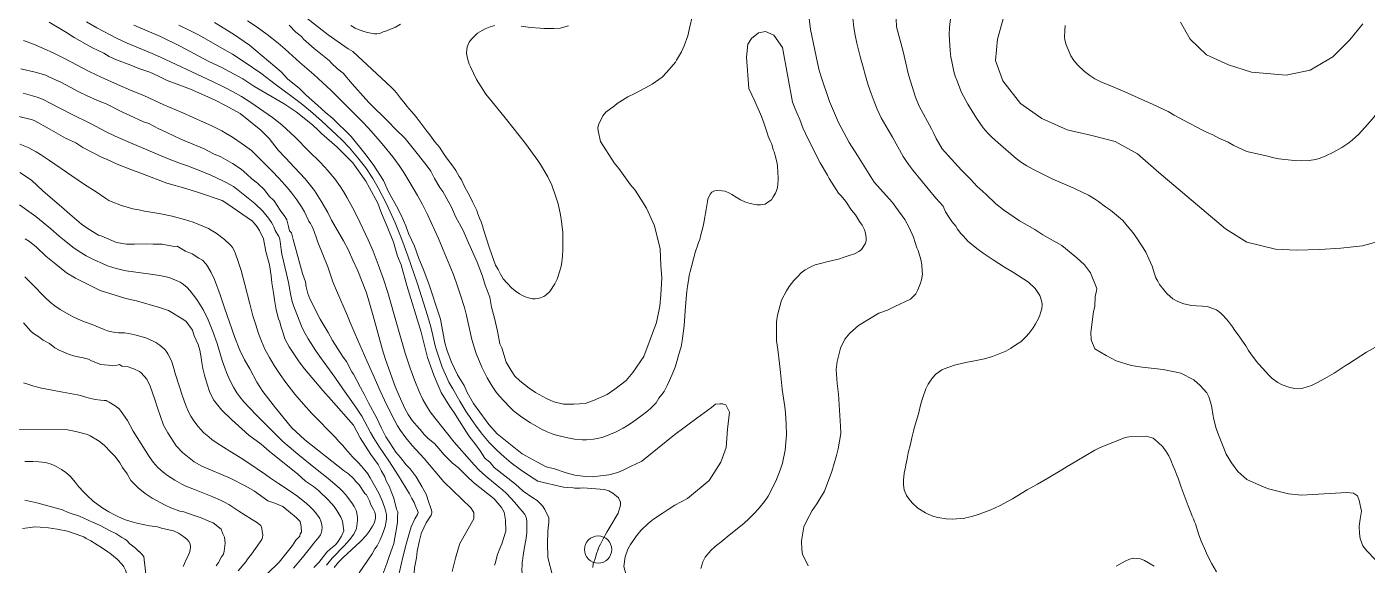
# Model space of a CAD drawing. Header units: metres. Extents: x 548946 to 557077, y 1838800 to 1845419.
# Drawn here: x 552328 to 553019, y 1842701 to 1842978 of the extents above; entities that cross this region are included whole.
import ezdxf

# ---------------------------------------------------------------- set-up
doc = ezdxf.new("R2010")
doc.units = ezdxf.units.M
doc.header["$LTSCALE"] = 28
doc.header["$PDMODE"] = 32
doc.header["$PDSIZE"] = 14
doc.layers.add('1', color=7, linetype='Continuous', lineweight=13)
doc.layers.add('2', color=7, linetype='Continuous', lineweight=13)

msp = doc.modelspace()

# ---------------------------------------------------------------- linework, layer by layer
at = {"layer": '1'}
for points in [[(552796.78, 1842920.53), (552795.72, 1842923.2), (552794.43, 1842925.59), (552788.18, 1842937.26), (552786.14, 1842941.83), (552782.64, 1842953.34), (552779.85, 1842965.45), (552776.35, 1842978.12), (552775.83, 1842990.48)], [(552339.82, 1842980.59), (552348.81, 1842975.27), (552352.67, 1842972.66), (552362.16, 1842967.39), (552368.08, 1842964.51), (552370.82, 1842962.79), (552374.56, 1842961.19), (552381.99, 1842958.48), (552386.01, 1842956.66), (552391.81, 1842954.78), (552395.83, 1842952.95), (552400.69, 1842950.46), (552412.64, 1842945.98), (552420.12, 1842942.77), (552425.76, 1842940.12), (552430.34, 1842937.84), (552438.21, 1842933.41), (552448.84, 1842924.97), (552453.14, 1842920.64), (552457.9, 1842914.57), (552461.65, 1842910.68), (552466.29, 1842905.62), (552471.78, 1842899.9), (552476.54, 1842893.84), (552479.96, 1842888.39), (552483.43, 1842882.43), (552485.4, 1842878.59), (552491.45, 1842867.85), (552494.03, 1842863.06), (552496.39, 1842858), (552498.81, 1842852.43), (552503.42, 1842841.02), (552506.8, 1842829.21), (552511.6, 1842811.72), (552513.18, 1842806.81), (552518.07, 1842792.89), (552520.15, 1842788.05), (552523.18, 1842781.53), (552524.81, 1842778.42), (552526.94, 1842775.36), (552529.29, 1842772.58), (552531.02, 1842770.74), (552533.1, 1842768.19), (552535.11, 1842766.13), (552538.46, 1842763.46), (552540.54, 1842760.91), (552543.44, 1842757.68), (552545.46, 1842755.63), (552547.75, 1842753.35), (552550.55, 1842751.13), (552555.13, 1842746.57), (552558.55, 1842743.4), (552569.17, 1842734.96), (552572.97, 1842730.57), (552574.26, 1842728.18)], [(552583.69, 1842702.96), (552584.05, 1842705.83), (552584.65, 1842709.04), (552585.56, 1842714.78), (552585.9, 1842717.7), (552586.02, 1842720.17), (552585.95, 1842723.24), (552585.72, 1842724.81), (552585.26, 1842726.15), (552584.86, 1842726.83), (552583.72, 1842728.36), (552582.22, 1842730.12), (552580.82, 1842731.93), (552579.39, 1842733.48), (552578.08, 1842735.05), (552575.28, 1842737.89), (552573.43, 1842739.6), (552571.75, 1842741.02), (552564.76, 1842746.65), (552561.43, 1842749.72), (552558.79, 1842752.45), (552555.01, 1842756.83), (552551.03, 1842761.18), (552548.57, 1842764.14), (552544.63, 1842769.2), (552538.55, 1842776.68), (552536.22, 1842779.85), (552534.26, 1842782.84), (552532.36, 1842786.22), (552530.43, 1842790.33), (552528.2, 1842795.72), (552525.79, 1842802.35), (552523.35, 1842809.93), (552519.04, 1842825.02), (552514.28, 1842841.27), (552512.07, 1842848.1), (552509.34, 1842855.63), (552506.71, 1842862.49), (552504.28, 1842868.39), (552498.48, 1842880.49), (552496.33, 1842884.74), (552493.41, 1842890.09), (552491.49, 1842893.28), (552489.91, 1842895.73), (552487.01, 1842899.79), (552483.16, 1842904.5), (552481.97, 1842905.85), (552479.06, 1842908.84), (552473.82, 1842913.95), (552466.35, 1842921.44), (552462.22, 1842925.36), (552459.68, 1842927.61), (552454.93, 1842931.39), (552450.52, 1842934.53), (552443.81, 1842939.1), (552438.88, 1842942.24), (552434.72, 1842944.6), (552429.74, 1842947.26), (552424.07, 1842950.05), (552413.36, 1842954.92), (552397.2, 1842962.59), (552392.9, 1842964.46), (552380.03, 1842969.8), (552374.92, 1842972.2), (552364.4, 1842977.71), (552359.02, 1842980.68)], [(552383.56, 1842978.94), (552397.18, 1842973.13), (552407.4, 1842968.2), (552422.04, 1842960.22), (552428.46, 1842957.4), (552439.57, 1842951.3), (552445.33, 1842947.64), (552460.86, 1842938.49), (552467.17, 1842934.39), (552475.56, 1842927.72), (552478.69, 1842924.78), (552480.14, 1842923.17), (552488.31, 1842916.22), (552491.77, 1842912.56), (552496.36, 1842908), (552503.03, 1842898.6), (552504.93, 1842895.26), (552509.14, 1842887.36), (552510.66, 1842882.96), (552512.01, 1842880.06), (552514.09, 1842875.22), (552517.29, 1842867.2), (552519.38, 1842860.07), (552521.18, 1842855.45), (552524.17, 1842844.86), (552531.5, 1842820.8), (552533.3, 1842813.89), (552534.77, 1842807.71), (552538.09, 1842798.69), (552540.23, 1842793.34), (552541.91, 1842789.72), (552546.28, 1842782.6), (552548.41, 1842779.54), (552551.22, 1842775.04), (552556.15, 1842767.47), (552559.73, 1842762.8), (552561.86, 1842759.74), (552564.33, 1842755.96), (552567.12, 1842753.73), (552569.19, 1842751.18), (552580.09, 1842742.51), (552584.06, 1842738.9), (552589.04, 1842735.41), (552591.22, 1842734.13), (552594.07, 1842731.41), (552595.3, 1842729.52), (552597.32, 1842725.18), (552597.33, 1842722.89), (552596.84, 1842718.26), (552596.59, 1842711.62), (552596.77, 1842705.55), (552596.84, 1842704.95)], [(552464.23, 1842942.79), (552457.07, 1842948.04), (552448.91, 1842954.22), (552440.86, 1842959.82), (552434.28, 1842964), (552431.56, 1842965.67), (552422.86, 1842970.64), (552417.12, 1842973.8), (552413.01, 1842975.96), (552406.71, 1842979.01)], [(552441.98, 1842981.16), (552446.98, 1842977.93), (552452.22, 1842974.2), (552457.86, 1842969.76), (552461.52, 1842966.62), (552469.09, 1842959.76), (552476.29, 1842953.57), (552485.09, 1842945.32), (552501.11, 1842929.33), (552504.31, 1842925.97), (552510.59, 1842918.89)], [(552463.53, 1842979.05), (552467, 1842975.38), (552469.8, 1842973.16), (552470.97, 1842971.77), (552476.34, 1842967.04), (552484.17, 1842960.83), (552485.34, 1842959.44), (552488.47, 1842956.49), (552491.27, 1842954.27), (552495.97, 1842948.71), (552502.97, 1842940.87), (552504.7, 1842939.04), (552514.71, 1842929.26), (552518.18, 1842925.59), (552523.33, 1842920.59), (552527.47, 1842915.47), (552534.02, 1842907.07), (552536.43, 1842903.79), (552538.39, 1842899.95), (552541.2, 1842895.45), (552542.71, 1842893.33), (552547.2, 1842885.21), (552549.27, 1842880.36), (552553.15, 1842873.18), (552555.22, 1842868.34), (552560.34, 1842856.98), (552563.2, 1842849.69), (552564.5, 1842845.01), (552566.97, 1842838.94), (552567.83, 1842833.7), (552569.24, 1842828.02), (552570.77, 1842821.33), (552572.02, 1842814.87), (552573.03, 1842812.7), (552575.39, 1842805.35), (552577.91, 1842801.06), (552579.76, 1842798.22), (552582.34, 1842795.72), (552587.09, 1842791.95), (552590.39, 1842789.78), (552596.08, 1842786.62), (552599.82, 1842785.02), (552604.79, 1842783.81), (552610.14, 1842783.66), (552615.94, 1842784.07), (552620.34, 1842785.59), (552627.35, 1842788.68), (552631.36, 1842791.42), (552637.2, 1842795.9), (552640.53, 1842800.1), (552646.19, 1842808.37), (552652.82, 1842825.9), (552654.41, 1842834.21), (552655.01, 1842840.12), (552655.54, 1842848.82), (552655.07, 1842855.12), (552654.6, 1842863.7), (552651.71, 1842875.57), (552647.61, 1842884.76), (552641.73, 1842893.99), (552639.38, 1842896.77), (552633.33, 1842905.23), (552630.98, 1842908.01), (552623.86, 1842919.13), (552622.73, 1842924.59), (552622.55, 1842926.1), (552622.88, 1842927.66), (552625.15, 1842932.24), (552626.71, 1842934.2), (552631.16, 1842937.5), (552632.55, 1842938.68), (552638, 1842942.1), (552641.62, 1842943.78), (552647.13, 1842946.7), (552650.47, 1842948.6), (552655.64, 1842952.25), (552658.14, 1842954.82), (552662.64, 1842959.91), (552663.03, 1842960.97), (552665.58, 1842965.33), (552667.02, 1842968.29), (552668.95, 1842973.59), (552669.78, 1842977.49), (552671.32, 1842984.02)], [(552470.29, 1842984.48), (552480.44, 1842976.41), (552483.56, 1842974.11), (552493.9, 1842966.81), (552496.25, 1842965.45), (552516.08, 1842947), (552517.55, 1842945.47), (552518.81, 1842944.12), (552520.81, 1842941.46), (552523.25, 1842938.44), (552524.17, 1842937.35), (552526.59, 1842934.53), (552527.97, 1842932.9), (552529.25, 1842931.34), (552533.96, 1842925.1), (552535.96, 1842922.43), (552538.55, 1842918.94), (552540.97, 1842916.12), (552543.39, 1842912.41), (552545.17, 1842909.92), (552547.88, 1842906.33), (552549.33, 1842904.11), (552551.07, 1842901.11), (552552.28, 1842899.25), (552553.87, 1842895.84), (552555.76, 1842892.37), (552557.42, 1842889.26), (552557.97, 1842887.93), (552560.17, 1842883.49), (552560.5, 1842882.33), (552561.52, 1842879.56), (552562.42, 1842877.76), (552563.18, 1842875.55), (552563.68, 1842873.72), (552566.52, 1842864.66), (552567.87, 1842860.72), (552569.88, 1842855.37), (552571.13, 1842853.11), (552572.41, 1842850.67), (552573.78, 1842848.33), (552578.1, 1842843.63), (552579.09, 1842842.85), (552579.97, 1842842.15), (552582.25, 1842840.52), (552583.74, 1842839.69), (552585.54, 1842838.8), (552586.77, 1842838.54), (552588.92, 1842838.09), (552590.23, 1842837.94)], [(552520.86, 1842979.46), (552518.24, 1842977.89), (552513.62, 1842976.09), (552511.9, 1842975.64), (552510.23, 1842974.68), (552508.72, 1842974.51), (552507.44, 1842974.62), (552503.81, 1842975.22), (552501.97, 1842975.77), (552498.79, 1842976.93), (552497.45, 1842977.54), (552495.27, 1842978.82)], [(552731.31, 1842983.77), (552732.11, 1842976.75), (552736.47, 1842956.41), (552737.38, 1842952.96), (552741.94, 1842939.76), (552746.49, 1842928.85), (552751.99, 1842918.55), (552756.3, 1842911.93), (552764.99, 1842898.19), (552774.33, 1842887.57), (552776.13, 1842885.23), (552780.66, 1842878.89), (552782.91, 1842874.83), (552785.26, 1842869.76), (552786.9, 1842864.36), (552787.57, 1842862.91), (552788.87, 1842858.24), (552789.44, 1842855.51), (552789.56, 1842852.22), (552789.73, 1842850.71), (552789.3, 1842847.87), (552788.74, 1842846.02), (552787.36, 1842842.56), (552786.31, 1842840.66), (552783.59, 1842837.81), (552775.63, 1842834.11), (552771.78, 1842832.14), (552767.38, 1842830.62), (552756.92, 1842824.34), (552752.31, 1842820.26), (552749.87, 1842817.18), (552747.6, 1842812.6), (552745.83, 1842805.8), (552745.29, 1842801.67), (552745.87, 1842794.37), (552746.5, 1842788.85), (552747.56, 1842772.43)], [(552753.91, 1842982.56), (552754.44, 1842977.86), (552755.12, 1842973.91), (552756.02, 1842969.76), (552757.89, 1842962.1), (552759.17, 1842957.3), (552760.41, 1842952.86), (552761.87, 1842948.17), (552763.35, 1842943.73), (552764.89, 1842939.61), (552766.51, 1842935.69), (552768.59, 1842931.29), (552772.1, 1842925.05), (552774.42, 1842921.25), (552779.93, 1842911.31), (552780.88, 1842909.8), (552782.78, 1842907.01), (552784.83, 1842904.33), (552796.71, 1842889.94), (552800.48, 1842885.78), (552801.6, 1842882.91), (552803.54, 1842879.94), (552804.97, 1842877.91), (552806.95, 1842875.44), (552807.92, 1842873.96), (552809.57, 1842871.75), (552810.93, 1842870.31), (552813.22, 1842867.78), (552814.12, 1842866.88), (552817.85, 1842863.92)], [(553027.7, 1842868.43), (553016.52, 1842865.35), (553005.39, 1842864.08), (552994.46, 1842863.34), (552982.31, 1842863.1), (552971.63, 1842863.54), (552956.86, 1842867.23), (552945.96, 1842874.05), (552911.5, 1842903.03), (552900.53, 1842912.66), (552889.04, 1842919.03), (552877.03, 1842922.14), (552864.4, 1842925.05), (552851.3, 1842930.85), (552840.28, 1842938.68), (552831.14, 1842950.32), (552827.5, 1842960.79), (552828.42, 1842971.79), (552831.45, 1842982.25)], [(552922.74, 1842980.54), (552927.71, 1842971.76), (552936.2, 1842963.64), (552947.41, 1842958.64), (552959.26, 1842954.75), (552977.11, 1842953.21), (552989.5, 1842955.78), (553001.26, 1842962.76), (553010, 1842971.45), (553016.6, 1842979.77)], [(552590.23, 1842837.94), (552591.7, 1842838.2), (552592.97, 1842838.45), (552594.78, 1842839.16), (552595.7, 1842839.86), (552597.77, 1842841.79), (552600.32, 1842845.68), (552601.54, 1842848.11), (552602.95, 1842852.36), (552603.79, 1842855.46), (552604.37, 1842860.01), (552604.58, 1842863.43), (552604.58, 1842868.62), (552604.48, 1842872.1), (552603.83, 1842877.81), (552603.34, 1842881.25), (552602.09, 1842886.89), (552600.88, 1842890.55), (552598.8, 1842896.5), (552596.7, 1842900.85), (552592.98, 1842907.21), (552591.64, 1842909.35), (552585.26, 1842918), (552582.09, 1842922.12), (552575.56, 1842930.36), (552568.13, 1842939.49), (552564.88, 1842943.51), (552560.04, 1842950.93), (552556.88, 1842957.56), (552556.33, 1842958.89), (552555.23, 1842962.46), (552554.87, 1842964.71), (552555.21, 1842967.84), (552556.23, 1842970.26), (552557.45, 1842971.79), (552560.59, 1842974.85), (552563.02, 1842976.32), (552564.53, 1842977.09), (552567.11, 1842978.09), (552569.43, 1842978.75)], [(552583.03, 1842978.51), (552587.89, 1842977.87), (552592.82, 1842977.54), (552594.74, 1842977.26), (552599.93, 1842977.25), (552603.2, 1842977.53), (552607.35, 1842978.7)], [(552698.59, 1842887.76), (552701.06, 1842887.04), (552704.53, 1842886.44), (552706.32, 1842886.45), (552708.77, 1842886.83), (552710.72, 1842888.15), (552712.01, 1842889.09), (552712.94, 1842890.5), (552714.12, 1842892.43), (552714.86, 1842894.71), (552715.24, 1842896.55), (552715.45, 1842899.97), (552715.35, 1842903.45), (552715.15, 1842906.12), (552714.86, 1842907.78), (552714.32, 1842910.71), (552713.37, 1842913.8), (552712.95, 1842914.85), (552712.13, 1842917.65), (552711.34, 1842919.35), (552710.37, 1842921.74), (552709.77, 1842923.46), (552708.82, 1842926.55), (552708.07, 1842928.76), (552706.81, 1842931.91), (552705.84, 1842934.29), (552704.38, 1842937.42), (552703.41, 1842939.8), (552701.93, 1842943.12), (552700.37, 1842946.34), (552699.15, 1842962.47), (552699.88, 1842969.27), (552701.69, 1842972.14), (552705.31, 1842975.01), (552708.92, 1842975.72), (552713.27, 1842973.93), (552717.61, 1842967.48), (552722.92, 1842939.34), (552723.91, 1842936.76), (552725.04, 1842933.89), (552726.54, 1842930.37), (552728.22, 1842926.17), (552729.56, 1842923.14), (552736.2, 1842909.63), (552737.08, 1842908.03), (552740.8, 1842901.67), (552741.79, 1842899.99), (552746.55, 1842892.45), (552747.91, 1842891.01), (552750.24, 1842888.08), (552753.23, 1842883.73), (552755.21, 1842881.27), (552757.39, 1842877.92), (552758.71, 1842875.98), (552759.99, 1842873.53), (552760.48, 1842871.89), (552760.86, 1842869.44), (552760.73, 1842867.93), (552760.32, 1842866.28), (552758.36, 1842863.36), (552756.98, 1842862.31), (552754.71, 1842861.25), (552751.45, 1842860.08), (552749.53, 1842859.46), (552746.55, 1842858.42), (552744.21, 1842857.95), (552740.51, 1842857.13), (552738, 1842856.44), (552734.52, 1842855.45), (552732.33, 1842854.5), (552729.31, 1842852.96), (552727.31, 1842851.33), (552725.43, 1842849.42), (552723.55, 1842847.51), (552721.11, 1842844.43), (552719.67, 1842842.17), (552717.23, 1842837.3), (552715.03, 1842829.57), (552714.62, 1842826.13), (552714.63, 1842816.45), (552715.26, 1842811.83), (552716.07, 1842804.74), (552716.61, 1842800.01), (552717.49, 1842791.53)], [(553005.93, 1842916.04), (553001.54, 1842913.62), (552997.34, 1842911.51), (552994.1, 1842910.24), (552992.29, 1842909.75), (552988.99, 1842909.28), (552984.92, 1842909.14), (552981.23, 1842909.3), (552973.45, 1842910.13), (552970.03, 1842910.79), (552968.38, 1842911.26), (552956.93, 1842913.86), (552954.29, 1842915.06), (552950.17, 1842917.08), (552947.3, 1842918.65), (552942.56, 1842920.8), (552939.38, 1842922.43), (552936.11, 1842923.95), (552934.42, 1842924.76), (552927.54, 1842928.26), (552924.25, 1842929.98), (552919.44, 1842932.72), (552916.35, 1842934.46), (552914.55, 1842935.35), (552908.23, 1842938.22), (552904.44, 1842939.99), (552897.49, 1842943.18), (552894.13, 1842944.59), (552889.2, 1842946.72), (552886.26, 1842947.98), (552881.66, 1842949.85), (552878.59, 1842951.4), (552876, 1842953.1), (552873.28, 1842955.08), (552869.81, 1842958.37), (552867.74, 1842960.73), (552866.15, 1842963.25), (552863.81, 1842968.87), (552863.13, 1842971.38), (552862.97, 1842972.76), (552863.07, 1842976.26), (552863.37, 1842978.89)], [(553062.58, 1842978.54), (553060.81, 1842977.44), (553058.67, 1842976.1), (553056.09, 1842974.21), (553054.57, 1842972.73), (553053.02, 1842971.46), (553051.2, 1842969.85), (553041.55, 1842959.4), (553040.1, 1842957.41), (553036.67, 1842952.19), (553032.97, 1842947.18), (553029.11, 1842940.82), (553027.27, 1842938.08), (553025.21, 1842935.21), (553021.7, 1842930.74), (553019.15, 1842927.78), (553014.54, 1842922.84), (553011.26, 1842919.79), (553009.39, 1842918.32), (553005.93, 1842916.04)], [(552472.21, 1842844.2), (552471.92, 1842846.71), (552470.4, 1842851.11), (552465.6, 1842868.6), (552464.7, 1842872.05), (552463.67, 1842873.06), (552463.21, 1842875.34), (552462.26, 1842878.74), (552461.3, 1842880.41), (552458.9, 1842883.69), (552455.81, 1842888.42), (552453.24, 1842890.92), (552450.83, 1842894.2), (552447.14, 1842897.59), (552444.35, 1842899.81), (552441.77, 1842902.31), (552438.7, 1842904.75), (552434.28, 1842907.81), (552428.31, 1842911.19), (552424.57, 1842912.79), (552419.71, 1842915.28), (552407.7, 1842920.26), (552400.44, 1842923.75), (552396.42, 1842925.58), (552391.29, 1842928.29), (552388.38, 1842929.23), (552381.12, 1842932.72), (552377.66, 1842934.1), (552369.28, 1842938.48), (552364.76, 1842940.25), (552359.4, 1842942.68), (552355.1, 1842944.73), (552346.17, 1842949.55), (552339.74, 1842952.38), (552338.12, 1842953.21), (552332.6, 1842954.86), (552325.29, 1842956.57)], [(552458.12, 1842870.17), (552456.36, 1842873.17), (552455.66, 1842875.04), (552455.1, 1842876.18), (552454.41, 1842877.3), (552452.8, 1842879.56), (552450.01, 1842883.11), (552445.74, 1842887.16), (552436.43, 1842894.67), (552434.8, 1842895.82), (552431.44, 1842897.74), (552429.65, 1842898.65), (552423.2, 1842901.67), (552417.29, 1842904.2), (552411.06, 1842906.5), (552407.5, 1842907.72), (552400.89, 1842910.27), (552381.71, 1842918.34), (552373.85, 1842921.9), (552369.3, 1842924.11), (552361.2, 1842928.31), (552351.4, 1842933.08), (552340.46, 1842938.89), (552336.41, 1842940.85), (552333.69, 1842941.9), (552330.05, 1842942.99), (552326.54, 1842943.92)], [(552622.68, 1842708.85), (552622.97, 1842709.66), (552623.84, 1842711.66), (552625.32, 1842714.42), (552627.13, 1842717.82), (552628.74, 1842720.3), (552633.06, 1842727.56), (552634.19, 1842731.64), (552634.19, 1842733.24), (552633.22, 1842735.56), (552630.23, 1842737.8), (552628.29, 1842739.01), (552625.95, 1842739.81), (552614.95, 1842740.58), (552613.46, 1842740.51), (552610.76, 1842740.5), (552609.76, 1842740.58), (552606.84, 1842740.75), (552604.92, 1842741.03), (552591.7, 1842744.15), (552587.77, 1842746.55), (552582.6, 1842750.03), (552577.82, 1842753.56), (552574.34, 1842756.52), (552570.63, 1842759.89), (552566.64, 1842763.95), (552563.08, 1842768.11), (552560.36, 1842771.71), (552557.42, 1842775.89), (552554.58, 1842780.13), (552551.43, 1842785.27), (552547.76, 1842791.56), (552545.84, 1842795.15), (552543.99, 1842799.1), (552542.42, 1842802.87), (552540.2, 1842808.9), (552538.95, 1842813.08), (552536.48, 1842823.61), (552534.85, 1842829.37), (552529.59, 1842845.75), (552524.66, 1842860.2), (552521.52, 1842868.63), (552518.08, 1842877.1), (552515.53, 1842882.83), (552513.44, 1842887.25), (552509.39, 1842895.21), (552506.58, 1842900.09), (552502.93, 1842905.54), (552498.95, 1842910.73), (552494.63, 1842915.77), (552490.66, 1842919.9), (552488.1, 1842922.39), (552480.14, 1842929.73), (552474.44, 1842934.65), (552469.62, 1842938.57), (552464.23, 1842942.79)], [(552323.61, 1842932.19), (552331.2, 1842930.26), (552332.54, 1842929.65), (552339.85, 1842925.66), (552348.29, 1842920.78), (552353.65, 1842918.35), (552357.23, 1842915.96), (552367.22, 1842910.75), (552369.34, 1842909.98), (552374.98, 1842907.32), (552381.91, 1842904.56), (552387.99, 1842902.46), (552400.5, 1842897.54), (552410.21, 1842894.84), (552416.79, 1842892.79), (552428.96, 1842888.6), (552431.42, 1842887.1), (552444.66, 1842877.94), (552447.01, 1842875.16), (552448.25, 1842873.27), (552450.27, 1842868.93), (552451.52, 1842862.47), (552453.32, 1842855.56), (552454.23, 1842849.82), (552454.64, 1842846.31), (552455.49, 1842841.07), (552455.89, 1842837.56), (552456.75, 1842832.32), (552458.04, 1842827.64), (552458.72, 1842826.19), (552459.23, 1842823.96), (552460.41, 1842820.29), (552461.26, 1842817.34), (552463.5, 1842813.27), (552465.63, 1842810.21), (552468.71, 1842805.49), (552471.4, 1842801.98), (552480.8, 1842790.86), (552485.17, 1842786.03), (552496.58, 1842772.85), (552500.12, 1842766.39), (552505.66, 1842757.88), (552509.31, 1842752.71), (552510.93, 1842749.59), (552512.84, 1842746.25), (552513.57, 1842744.3), (552515.2, 1842741.19), (552515.99, 1842738.73), (552517.39, 1842735.34), (552518.8, 1842729.66), (552519.48, 1842728.21), (552519.32, 1842725.14), (552519.33, 1842722.86), (552519.06, 1842720.79), (552517.52, 1842711.98), (552516.53, 1842709.58), (552514.98, 1842705.33), (552513.88, 1842701.65), (552511.72, 1842696.07)], [(552386, 1842883.84), (552382.94, 1842884.38), (552377.16, 1842886.11), (552371.74, 1842888.18), (552370.6, 1842888.74), (552369.06, 1842889.7), (552364.04, 1842893.18), (552358.1, 1842896.96), (552351.49, 1842901.35), (552340.09, 1842909.31), (552335.39, 1842912.4), (552333.09, 1842913.78), (552329.11, 1842915.92), (552324.8, 1842917.61)], [(552510.59, 1842918.89), (552513.83, 1842915.02), (552516.88, 1842911.22), (552520.19, 1842906.72), (552522.6, 1842903.16), (552525.76, 1842897.97), (552529.59, 1842891.25), (552532.14, 1842886.6), (552534.71, 1842881.46), (552540.4, 1842869.13), (552542.94, 1842863.25), (552547.97, 1842850.97), (552549.58, 1842846.6), (552551.64, 1842840.49), (552553.83, 1842833.55), (552554.92, 1842829.42), (552557.64, 1842817.01), (552558.79, 1842813.07), (552559.88, 1842809.89), (552562.77, 1842802.87), (552565.59, 1842797.22), (552568.08, 1842792.95), (552569.85, 1842790.36), (552570.72, 1842789.23), (552573.9, 1842785.59), (552577.32, 1842782.05), (552579.15, 1842780.37), (552581.94, 1842778.15), (552583.36, 1842777.11), (552587.83, 1842774.13), (552591.42, 1842771.98), (552593.89, 1842770.65), (552596.43, 1842769.47), (552598.98, 1842768.47), (552600.56, 1842767.93), (552604.04, 1842767.01), (552607.96, 1842766.2), (552610.59, 1842765.79), (552614.43, 1842765.43), (552616.78, 1842765.38), (552620.36, 1842765.64), (552622.44, 1842766.01), (552625.31, 1842766.81), (552628.24, 1842767.9), (552631.95, 1842769.55), (552635.58, 1842771.41), (552637.75, 1842772.69), (552640.27, 1842774.33), (552644.72, 1842777.53), (552648.25, 1842780.24), (552649.84, 1842781.66), (552651.58, 1842783.37), (552652.57, 1842784.45), (552654.05, 1842786.86), (552655.54, 1842788.73), (552656.76, 1842790.27), (552658.3, 1842793.34), (552659.41, 1842795.86), (552661.24, 1842799.96), (552662.3, 1842802.88), (552663.77, 1842807.44), (552664.1, 1842808.97), (552665.4, 1842813.31), (552666.04, 1842816.38), (552667.05, 1842824.18), (552667.57, 1842831.82), (552668.2, 1842840.27), (552668.32, 1842841.79), (552668.71, 1842844.52), (552669.27, 1842847.48), (552669.57, 1842850.11), (552670.04, 1842852.06), (552670.63, 1842853.92), (552671.32, 1842856.6), (552671.64, 1842858.13), (552672.29, 1842860.3), (552672.57, 1842861.33), (552673.22, 1842863.5), (552673.68, 1842864.75), (552674.42, 1842867.03), (552675.05, 1842868.5), (552675.65, 1842871.06), (552676.15, 1842872.82), (552676.84, 1842875.49), (552677.14, 1842877.22), (552677.61, 1842880.07), (552677.98, 1842882.11), (552678.37, 1842883.95), (552678.99, 1842888.11), (552679.25, 1842889.34), (552680.36, 1842891.86), (552681.23, 1842892.96), (552682.65, 1842893.62), (552684.03, 1842893.78), (552686.63, 1842893.67), (552688.06, 1842893.44), (552690.36, 1842892.5), (552691.55, 1842891.74), (552693.89, 1842890.41), (552696.04, 1842889.06), (552698.59, 1842887.76)], [(553023.08, 1842703.77), (553018.78, 1842708.11), (553016.7, 1842710.67), (553015.24, 1842714.56), (553014.95, 1842717.07), (553014.77, 1842720.86), (553015.38, 1842724.49), (553015.92, 1842728.62), (553014.79, 1842734.08), (553014, 1842736.53), (553011.82, 1842737.8), (553008.47, 1842738.18), (552985, 1842736.77), (552978.31, 1842737.52), (552968.1, 1842740.17), (552964.92, 1842741.33), (552956.88, 1842744.98), (552952.35, 1842749.04), (552949.04, 1842753.49), (552946.24, 1842757.99), (552944.78, 1842761.89), (552942.31, 1842767.96), (552941.18, 1842771.13), (552939.88, 1842775.81), (552939.32, 1842778.54), (552938.91, 1842782.05), (552938.4, 1842784.28), (552937.28, 1842787.46), (552936.27, 1842789.63), (552932.8, 1842793.3), (552929.67, 1842796.24), (552922.91, 1842799.79), (552913.82, 1842801.54), (552902.99, 1842802.84), (552897.3, 1842803.72), (552889.66, 1842806.15), (552884.52, 1842808.86), (552878.54, 1842812.24), (552876.74, 1842816.86), (552876.56, 1842820.65), (552877.87, 1842831.48), (552878.58, 1842834.1), (552878.73, 1842839.45), (552879.28, 1842841.29), (552879.56, 1842843.36), (552876.35, 1842851.38), (552873.33, 1842855.6), (552869.36, 1842859.21), (552861.53, 1842865.43), (552851.75, 1842870.92), (552847.62, 1842873.75), (552839.74, 1842878.18), (552831.47, 1842883.84), (552827.56, 1842886.95), (552822.41, 1842891.95), (552817.88, 1842896.01), (552814.7, 1842899.46), (552809.83, 1842904.24), (552803.11, 1842911.85), (552799.92, 1842915.3), (552796.78, 1842920.53)], [(552463.51, 1842761.69), (552460.28, 1842764.53), (552455.91, 1842768.78), (552446.48, 1842778.21), (552440.24, 1842784.98), (552438.1, 1842787.5), (552436.6, 1842789.54), (552434.82, 1842792.48), (552432.94, 1842796.09), (552431.22, 1842800.03), (552430.3, 1842802.41), (552428.96, 1842806.32), (552426.41, 1842814.94), (552424.27, 1842821.23), (552421.81, 1842827.25), (552419.43, 1842832.21), (552415.93, 1842837.63), (552412.43, 1842842.16), (552410.75, 1842844.03), (552408.38, 1842845.88), (552407.29, 1842846.56), (552405.84, 1842847.28), (552402.85, 1842848.53), (552401.67, 1842848.94), (552396.93, 1842849.97), (552390.84, 1842850.95), (552379.58, 1842852.41), (552374.35, 1842853.6), (552369.97, 1842855.08), (552367.38, 1842856.13), (552363.44, 1842857.9), (552358.88, 1842860.2), (552354.73, 1842862.79), (552352.01, 1842864.71), (552347.55, 1842868.17), (552344.98, 1842870.35), (552340.74, 1842874.14), (552336.75, 1842877.42), (552332.95, 1842880.35), (552324.57, 1842886.37)], [(552499.64, 1842696.9), (552506.21, 1842706.68), (552507.72, 1842709.18), (552508.8, 1842710.75), (552510.43, 1842713.92), (552511.59, 1842716.76), (552512.28, 1842718.61), (552513.07, 1842721.22), (552513.36, 1842722.65), (552513.6, 1842724.41), (552513.68, 1842725.81), (552513.63, 1842726.96), (552513.01, 1842729.66), (552511.56, 1842733.66), (552509.75, 1842737.86), (552507.4, 1842741.82), (552505.3, 1842745.82), (552504, 1842747.81), (552502.52, 1842749.75), (552500.81, 1842751.84), (552499.13, 1842753.65), (552496.18, 1842756.63), (552492.53, 1842760.72), (552491.13, 1842762.44), (552489, 1842764.66), (552487.36, 1842766.51), (552475.25, 1842778.88), (552470.84, 1842783.71), (552466.47, 1842788.97), (552461.77, 1842794.85), (552458.81, 1842799.02), (552455.85, 1842803.6), (552453.3, 1842807.83), (552450.94, 1842812.16), (552449.2, 1842816.16), (552447.79, 1842820.14), (552446.27, 1842824.62), (552444.86, 1842829.26), (552443.21, 1842835.35), (552440.73, 1842845.46), (552438.84, 1842852.53), (552437.28, 1842857.32), (552435.94, 1842861.14), (552435.35, 1842862.6), (552434.38, 1842864.47), (552433.84, 1842865.16), (552432.99, 1842866.05), (552430.13, 1842868.66), (552425.86, 1842871.87), (552423.31, 1842873.42), (552421.91, 1842874.18), (552419.81, 1842875.17), (552414.06, 1842877.54), (552409.63, 1842878.96), (552403.3, 1842880.53), (552397.47, 1842881.81), (552392.31, 1842882.74), (552389.03, 1842883.18), (552386, 1842883.84)], [(552327.55, 1842868.86), (552329.73, 1842867.59), (552333.36, 1842864.7), (552338.23, 1842859.92), (552343.26, 1842855.92), (552348.85, 1842851.48), (552353.49, 1842848.71), (552366.17, 1842842.28), (552373.81, 1842839.85), (552379.34, 1842838.2), (552384.81, 1842837.05), (552396.64, 1842833.57), (552401.38, 1842832.08), (552408.76, 1842827.59), (552410.43, 1842826.26), (552413.74, 1842821.81), (552414.58, 1842818.86), (552416.6, 1842814.51), (552417.45, 1842811.56), (552418.13, 1842807.83), (552418.3, 1842806.32), (552419.04, 1842802.09), (552419.95, 1842798.63), (552421.24, 1842793.96), (552422.43, 1842790.28), (552424.45, 1842785.94), (552428.87, 1842780.6), (552434.02, 1842775.6), (552439.11, 1842771.1), (552442.8, 1842767.71), (552449.17, 1842763.1), (552453.14, 1842759.49), (552467.95, 1842747.72), (552471.92, 1842744.11), (552476.06, 1842741.28), (552478.57, 1842739.28), (552483.72, 1842734.28), (552486.63, 1842731.06), (552488.14, 1842728.94), (552490.05, 1842725.6), (552491.06, 1842723.43), (552491.63, 1842718.42), (552490.41, 1842715.74), (552488.7, 1842713), (552487.36, 1842711.32), (552484.81, 1842709.25), (552482.97, 1842707.51), (552478.75, 1842702.2), (552476.25, 1842699.63)], [(552519.92, 1842746.88), (552514.87, 1842754.56), (552509.74, 1842762.1), (552507.16, 1842766.2), (552505.45, 1842769.22), (552501, 1842777.61), (552497.92, 1842782.21), (552491.15, 1842791.7), (552487.11, 1842797.57), (552480.19, 1842807.01), (552477.21, 1842811.24), (552473.34, 1842817.36), (552470.95, 1842821.74), (552469.9, 1842824.01), (552466.52, 1842832.32), (552465.89, 1842834.04), (552465.07, 1842836.67), (552464.36, 1842839.79), (552463.15, 1842846.44), (552462.22, 1842850.81), (552459.82, 1842861.06), (552459.44, 1842863.47), (552458.95, 1842867.57), (552458.73, 1842868.65), (552458.47, 1842869.44), (552458.12, 1842870.17)], [(552817.85, 1842863.92), (552821.01, 1842861.58), (552826.3, 1842858.1), (552832.11, 1842854.37), (552836.72, 1842851.61), (552844.49, 1842846.51), (552847.85, 1842843.3), (552850.25, 1842839.78), (552851.22, 1842836.5), (552851.4, 1842834.93), (552851.23, 1842832.91), (552850.82, 1842831.27), (552850.32, 1842829.51), (552849.52, 1842827.83), (552848.04, 1842825.06), (552846.78, 1842823.02), (552844.79, 1842820.3), (552843.11, 1842818.41), (552840.41, 1842815.91), (552838.35, 1842814.67), (552835.12, 1842812.41), (552832.67, 1842811.13), (552831.05, 1842810.44), (552825.91, 1842808.26), (552821.76, 1842807.09), (552816.59, 1842806), (552812.2, 1842805.19), (552807.62, 1842804.17), (552806.27, 1842803.82), (552800.89, 1842802), (552799.75, 1842801.47), (552796.71, 1842799.23), (552795.03, 1842797.34), (552792.81, 1842794.09), (552791.59, 1842791.66), (552790.01, 1842787.19), (552788.88, 1842783.96), (552787.67, 1842778.84), (552785.53, 1842771.41), (552785.12, 1842769.76), (552784.4, 1842766.39), (552783.67, 1842763.21), (552782.5, 1842758.59), (552781.86, 1842755.52), (552781.21, 1842752.45), (552780.97, 1842751.2)], [(552432.97, 1842759.45), (552426.41, 1842763.59), (552423.64, 1842765.59), (552422.04, 1842766.87), (552419.6, 1842769.03), (552417.83, 1842770.84), (552416.71, 1842772.17), (552414.46, 1842775.17), (552412.93, 1842777.53), (552411.65, 1842779.87), (552410.04, 1842783.56), (552408.5, 1842787.88), (552404.92, 1842799.09), (552403.81, 1842803.31), (552402.99, 1842805.54), (552401.66, 1842808.54), (552401.01, 1842809.73), (552400.43, 1842810.59), (552399.38, 1842811.88), (552397.91, 1842813.27), (552396.38, 1842814.43), (552394.77, 1842815.47), (552390.87, 1842817.38), (552389.64, 1842817.84), (552384.04, 1842819.46), (552380.95, 1842820.16), (552378.71, 1842820.45), (552375.53, 1842820.54), (552373.87, 1842820.71), (552372.09, 1842821.01), (552369.85, 1842821.58), (552368.13, 1842822.22), (552362.1, 1842824.74), (552358.53, 1842825.92), (552356.32, 1842826.79), (552352.63, 1842828.55), (552349.92, 1842830.02), (552345.57, 1842832.59), (552342.74, 1842834.42), (552340.5, 1842836.2), (552337.79, 1842838.67), (552331.14, 1842845.65), (552327.4, 1842849.3)], [(552528.9, 1842746.26), (552525.87, 1842750.49), (552523.86, 1842752.54), (552520.89, 1842756.27), (552518.54, 1842759.05), (552515.46, 1842763.78), (552513.33, 1842766.84), (552511.03, 1842771.4), (552508.67, 1842776.47), (552504.46, 1842784.37), (552502.16, 1842788.94), (552500.25, 1842792.27), (552496.66, 1842799.23), (552495.77, 1842800.4), (552493.13, 1842805.69), (552491.34, 1842808.02), (552485.79, 1842816.54), (552483.55, 1842820.6), (552479.45, 1842827.5), (552474.18, 1842838.08), (552473.11, 1842840.75), (552472.21, 1842844.2)], [(552452.24, 1842696.27), (552458.41, 1842702.32), (552465.3, 1842710.98), (552467.02, 1842713.72), (552469.07, 1842715.73), (552469.18, 1842717.01), (552469.85, 1842717.85), (552469.78, 1842720.64), (552469.21, 1842723.37), (552467.2, 1842725.43), (552460.21, 1842730.98), (552456.19, 1842732.81), (552452.51, 1842733.91), (552445.58, 1842738.96), (552441.22, 1842741.51), (552433.12, 1842745.67), (552418.44, 1842751.86), (552414.64, 1842753.97), (552408.49, 1842758.85), (552405.3, 1842762.3), (552400.99, 1842768.92), (552398.74, 1842772.98), (552395.7, 1842781.78), (552394.13, 1842786.68), (552391.88, 1842793.03), (552390.19, 1842796.65), (552387.28, 1842799.88), (552386.44, 1842800.54), (552383.48, 1842801.98), (552382.42, 1842802.37), (552380.58, 1842802.92), (552377.23, 1842803.3), (552376.12, 1842804.19), (552374.89, 1842803.79), (552372.38, 1842803.51), (552370.32, 1842803.78), (552366.47, 1842804.1), (552361.67, 1842806.09), (552360.05, 1842806.92), (552357.43, 1842807.64), (552353.02, 1842808.41), (552349.84, 1842809.57), (552345.04, 1842811.56), (552342.86, 1842812.83), (552340.06, 1842815.05), (552336.82, 1842816.72), (552334.59, 1842818.49), (552331.85, 1842820.21), (552330.45, 1842821.32), (552326.65, 1842825.71)], [(552717.49, 1842791.53), (552717.52, 1842791.23), (552718.84, 1842782.3), (552719.29, 1842779.26), (552719.55, 1842773.5), (552719.78, 1842767.94), (552719.09, 1842760.08), (552717.66, 1842753.33), (552716.62, 1842750.22), (552714.54, 1842744.89), (552712.95, 1842741.32), (552710.23, 1842736.32), (552708.36, 1842733.51), (552705.28, 1842729.86), (552702.99, 1842727.2), (552700.57, 1842724.83), (552697.78, 1842722.22), (552690.28, 1842716.17), (552686.9, 1842713.49)], [(552747.56, 1842772.43), (552747.8, 1842768.67), (552746.43, 1842760.64), (552745.55, 1842757.23), (552743.18, 1842749.08), (552739.25, 1842738.98), (552735.43, 1842732.44), (552733.04, 1842728.87), (552730.1, 1842723.45)], [(552385.68, 1842740.59), (552381.93, 1842744.48), (552380.03, 1842747.82), (552377.62, 1842751.1), (552376.33, 1842753.5), (552373.92, 1842756.78), (552371.63, 1842759.06), (552368.44, 1842762.5), (552365.64, 1842764.72), (552361, 1842767.5), (552359.66, 1842768.11), (552353.64, 1842769.7), (552349.23, 1842770.47), (552324.03, 1842770.89)], [(552812.15, 1842725.13), (552815.28, 1842725.91), (552819.04, 1842727.04), (552825.08, 1842729.23), (552829.43, 1842731.33), (552836.21, 1842734.9), (552843.66, 1842739.54), (552849.1, 1842742.56), (552854.43, 1842745.66), (552861.62, 1842749.98), (552864.33, 1842751.59), (552869.38, 1842754.56), (552878.54, 1842760), (552880.99, 1842761.28), (552894.15, 1842766.57), (552896.21, 1842766.91), (552905.05, 1842767.22), (552908.67, 1842766.14), (552911.08, 1842764.22), (552913.57, 1842761.71), (552914.27, 1842760.79), (552914.97, 1842759.88), (552916.69, 1842757.08), (552917.84, 1842754.92), (552918.99, 1842751.85), (552919.8, 1842749.95), (552920.82, 1842747.17), (552921.5, 1842745.56), (552923.03, 1842740.94), (552924.13, 1842738.27), (552925.7, 1842734.16), (552926.72, 1842731.38), (552928.02, 1842727.84), (552928.73, 1842726.03), (552929.39, 1842724.6), (552929.96, 1842723.07), (552930.38, 1842722.02), (552932.13, 1842716.34), (552933.63, 1842712.82), (552935.13, 1842709.3), (552936.63, 1842705.78), (552938.92, 1842701.45)], [(552465.79, 1842699.26), (552470.33, 1842704.7), (552473.81, 1842708.99), (552476.18, 1842712.14), (552478.84, 1842715.23), (552479.66, 1842716.46), (552480.18, 1842717.81), (552480.42, 1842718.78), (552480.56, 1842720.15), (552480.42, 1842721.54), (552479.87, 1842723.51), (552479.31, 1842724.75), (552478.64, 1842725.82), (552476.96, 1842728.07), (552475.83, 1842729.37), (552474.14, 1842731.06), (552472.53, 1842732.52), (552467.97, 1842736.15), (552464.1, 1842739), (552458.07, 1842742.8), (552453.91, 1842745.65), (552451.39, 1842747.48), (552442.77, 1842753.37), (552438.28, 1842756.24), (552432.97, 1842759.45)], [(552482.68, 1842700.73), (552485.71, 1842704.45), (552491.85, 1842710.69), (552494.53, 1842713.82), (552496.81, 1842716.82), (552498.12, 1842719.69), (552498.74, 1842723.88), (552498.64, 1842725.33), (552498.12, 1842728.54), (552496.96, 1842731.09), (552495.86, 1842732.87), (552492.5, 1842737.2), (552491.04, 1842738.86), (552490.03, 1842739.87), (552488.31, 1842741.46), (552483.57, 1842745.52), (552477.04, 1842750.64), (552467.96, 1842757.98), (552463.51, 1842761.69)], [(552327.4, 1842754.17), (552331.49, 1842754.14), (552334.6, 1842754), (552337.93, 1842753.68), (552340.3, 1842753.05), (552342.6, 1842752.12), (552346.22, 1842750.14), (552348.5, 1842748.5), (552350.61, 1842746.65), (552353.38, 1842743.37), (552355.01, 1842741.36), (552357.64, 1842738.37), (552359.56, 1842736.5), (552362.56, 1842733.75), (552365.07, 1842731.94)], [(552780.97, 1842751.2), (552780.39, 1842748.27), (552780.01, 1842744.63), (552780, 1842742.13), (552780.38, 1842739.68), (552781.61, 1842736.73), (552782.93, 1842734.79), (552784.45, 1842732.86), (552787.46, 1842730.11), (552791.43, 1842727.68), (552792.7, 1842727.02), (552795.11, 1842726), (552797.79, 1842725.31), (552801.95, 1842724.69), (552805.06, 1842724.55), (552811.69, 1842725.01), (552812.15, 1842725.13)], [(552352.24, 1842744.72), (552353.38, 1842743.37), (552355.01, 1842741.36), (552357.64, 1842738.37), (552359.56, 1842736.5), (552362.56, 1842733.75), (552365.07, 1842731.94)], [(552519.92, 1842746.88), (552525.58, 1842737.61), (552526.72, 1842735.16), (552527.87, 1842733.05), (552528.77, 1842730.91), (552529.67, 1842728.89), (552529.89, 1842727.99), (552529.56, 1842726.86), (552528.21, 1842724.61), (552526.4, 1842720.52), (552525.5, 1842717.68), (552523.79, 1842711.65)], [(552528.9, 1842746.26), (552531.91, 1842741.31), (552534.13, 1842737.44), (552535.53, 1842733.16), (552536.35, 1842730.69), (552536.85, 1842729.12), (552537.09, 1842728.3), (552537.09, 1842727.8), (552536.68, 1842726.57), (552536.02, 1842725.5), (552534.12, 1842722.55), (552532.88, 1842719.98), (552531.55, 1842717.04), (552531.45, 1842716.85)], [(552425.85, 1842700.47), (552427.18, 1842702.15), (552428.62, 1842705.11), (552429.73, 1842706.5), (552430.06, 1842708.07), (552430.6, 1842712.19), (552430.26, 1842715.2), (552429.3, 1842716.87), (552428.52, 1842719.32), (552424.32, 1842722.65), (552422.2, 1842723.43), (552418.18, 1842725.25), (552414.5, 1842726.36), (552409.19, 1842728.29), (552407.13, 1842728.56), (552402.61, 1842730.33), (552399.65, 1842731.77), (552392.89, 1842735.32), (552389.31, 1842737.7), (552385.68, 1842740.59)], [(552327.3, 1842734.27), (552333.55, 1842732.95), (552337.24, 1842731.85), (552346.67, 1842729.37), (552349.63, 1842727.93), (552355.43, 1842726.05), (552362.13, 1842723.01), (552365.87, 1842721.4), (552371.29, 1842718.47), (552374.25, 1842717.03), (552377.27, 1842715.08), (552378.89, 1842714.25), (552379.73, 1842713.59), (552381.46, 1842711.75), (552384.26, 1842709.53), (552387.39, 1842706.59), (552388.56, 1842705.2), (552389.25, 1842699.18), (552389.85, 1842694.53), (552390.2, 1842686.86), (552392.67, 1842674.32), (552392.71, 1842674.08)], [(552327.3, 1842734.27), (552333.55, 1842732.95), (552337.24, 1842731.85), (552346.67, 1842729.37), (552349.63, 1842727.93), (552355.43, 1842726.05), (552362.13, 1842723.01), (552365.87, 1842721.4), (552371.29, 1842718.47), (552374.25, 1842717.03), (552377.27, 1842715.08), (552378.89, 1842714.25), (552379.73, 1842713.59), (552381.46, 1842711.75), (552384.26, 1842709.53), (552386.07, 1842707.83)], [(552365.07, 1842731.94), (552367.46, 1842730.22), (552370.57, 1842728.28), (552373.23, 1842726.89), (552375.55, 1842725.75), (552379.13, 1842724.17), (552382.55, 1842723.06), (552385.02, 1842722.35), (552388.29, 1842721.72), (552391.55, 1842721.1), (552395.72, 1842720.48), (552397.78, 1842719.92), (552401.57, 1842719.05), (552403.93, 1842718.42), (552406.46, 1842717.32), (552407.97, 1842716.29), (552409.92, 1842714.92), (552410.93, 1842713.94), (552411.83, 1842713.04), (552412.58, 1842711.73), (552412.65, 1842710.24), (552412.55, 1842708.53), (552412.09, 1842707.28), (552411.16, 1842704.98), (552410.51, 1842703.71), (552409.55, 1842701.6), (552408.83, 1842700.03)], [(552365.07, 1842731.94), (552367.46, 1842730.22), (552370.57, 1842728.28), (552373.23, 1842726.89), (552375.26, 1842725.89)], [(552574.26, 1842728.18), (552575, 1842723.94), (552575.13, 1842718.37), (552573.09, 1842711.78), (552572.09, 1842709.38), (552570.93, 1842706.2), (552569.67, 1842701.73), (552569.26, 1842700.78)], [(552730.1, 1842723.45), (552728.66, 1842720.49), (552727.46, 1842713.24), (552727.7, 1842708.94), (552727.98, 1842706.44), (552730.96, 1842700.43)], [(552384.4, 1842672.82), (552380.27, 1842689.77), (552380.13, 1842692.75), (552379.68, 1842696.69), (552379.21, 1842698.13), (552378.31, 1842699.93), (552377.47, 1842701.13), (552374.86, 1842703.92), (552371.13, 1842706.89), (552370.14, 1842707.67), (552366.89, 1842709.89), (552364.63, 1842711.33), (552361.41, 1842713.36), (552358.97, 1842714.58), (552357.79, 1842715.34), (552356.65, 1842715.71), (552349.26, 1842718.35), (552344.07, 1842719.26), (552339.49, 1842720.03), (552335.15, 1842720.43), (552332.54, 1842720.53), (552328.8, 1842720.1), (552326.15, 1842719.7)], [(552378.31, 1842699.93), (552377.47, 1842701.13), (552374.86, 1842703.92), (552371.13, 1842706.89), (552370.14, 1842707.67), (552366.89, 1842709.89), (552364.63, 1842711.33), (552361.41, 1842713.36), (552358.97, 1842714.58), (552357.79, 1842715.34), (552356.65, 1842715.71), (552349.26, 1842718.35), (552344.07, 1842719.26), (552339.49, 1842720.03), (552335.15, 1842720.43), (552332.54, 1842720.53), (552328.8, 1842720.1), (552326.15, 1842719.7)], [(552527.7, 1842694.49), (552528.16, 1842699.42), (552529.09, 1842704.61), (552529.47, 1842707.96), (552530.62, 1842713.43), (552531.46, 1842716.87)], [(552519.36, 1842693.23), (552520.44, 1842697.38), (552522.14, 1842704.97), (552523.79, 1842711.65)], [(552686.9, 1842713.49), (552683.06, 1842710.45), (552680.7, 1842708.39), (552677.91, 1842704.87), (552676.58, 1842702.53), (552675.58, 1842699.02)], [(552388.78, 1842703.3), (552389.25, 1842699.18), (552389.85, 1842694.53), (552390.2, 1842686.86), (552392.67, 1842674.32), (552394.42, 1842662.82), (552400.06, 1842645.06), (552405.69, 1842622.47), (552410.08, 1842596.41), (552414.46, 1842574.7), (552423.1, 1842527.73), (552424.28, 1842524.05), (552426.19, 1842520.72), (552429.52, 1842512.61)], [(552597.75, 1842638.5), (552594.59, 1842642.9), (552591.65, 1842647.63), (552589.1, 1842652.46), (552587.53, 1842655.96), (552586.29, 1842659.22), (552585.37, 1842662.03), (552583.99, 1842667.29), (552583.53, 1842669.49), (552582.84, 1842673.52), (552582.57, 1842675.81), (552582.49, 1842677.19), (552582.58, 1842681.15), (552582.95, 1842684.13), (552583.08, 1842686.59), (552583.42, 1842690.14), (552583.49, 1842696.4), (552583.44, 1842698.6), (552583.63, 1842700.61), (552583.64, 1842702.57), (552583.69, 1842702.96)], [(552596.84, 1842704.95), (552596.95, 1842704.04), (552599.2, 1842695.41)], [(552619.94, 1842699.54), (552620.22, 1842701.47), (552621.26, 1842704.58), (552621.91, 1842706.75), (552622.68, 1842708.85)], [(552889.53, 1842700.28), (552894.31, 1842702.86), (552896.48, 1842703.87), (552898.71, 1842704.38), (552902.06, 1842704), (552904.18, 1842703.23), (552909.1, 1842700.23)], [(552938.92, 1842701.45), (552941.28, 1842697.43)]]:
    msp.add_lwpolyline(points, dxfattribs=at)
msp.add_point((552622.68, 1842708.85), dxfattribs=at)
at = {"layer": '2'}
for points in [[(552639.36, 1842711.38), (552639.44, 1842711.5), (552642.49, 1842715.91), (552644.71, 1842718.71), (552648.6, 1842722.46), (552651.16, 1842724.53), (552655.67, 1842727.33), (552658.73, 1842729.46), (552662.29, 1842731.64), (552668.74, 1842735.18), (552679.94, 1842744.38), (552685.97, 1842753.9), (552688.61, 1842761.37), (552689.37, 1842770.89), (552690.31, 1842779.67), (552688.42, 1842783.4), (552686.73, 1842783.96), (552685.4, 1842783.96), (552683.14, 1842783.77), (552681.07, 1842782.09), (552673.52, 1842776.49), (552662.25, 1842768.06), (552645.21, 1842754.34), (552639.42, 1842751.64), (552636.3, 1842750.01), (552632.91, 1842748.61), (552628.23, 1842747.31), (552619.7, 1842746.34), (552616.13, 1842746.44), (552610.72, 1842747.09), (552606.26, 1842748.35), (552600.17, 1842750.45), (552595.99, 1842751.5), (552591.13, 1842753.99), (552583.53, 1842758.2), (552570.67, 1842768.42), (552566.31, 1842773.26), (552565.08, 1842775.15), (552558.47, 1842784.05), (552555.27, 1842789.78), (552553.59, 1842793.4), (552550.17, 1842798.85), (552547.14, 1842805.36), (552544.94, 1842811.21), (552543.7, 1842815.39), (552541.54, 1842827.59), (552540.81, 1842829.54), (552535.41, 1842845.69), (552532.48, 1842853.49), (552530.34, 1842858.83), (552528.09, 1842865.18), (552525.06, 1842871.7), (552523.6, 1842875.59), (552521.18, 1842881.16), (552518.88, 1842885.73), (552514.73, 1842893.13), (552512.04, 1842898.92), (552506.77, 1842907.21), (552502.57, 1842912.83), (552495.46, 1842921.67), (552486, 1842931), (552482.09, 1842934.11), (552478.12, 1842937.72), (552472.19, 1842942.89), (552468.72, 1842946.56), (552462.86, 1842951.22), (552459.39, 1842954.89), (552452.9, 1842960.5), (552443.06, 1842968.77), (552434.79, 1842974.43), (552424.96, 1842980.42)], [(552804.41, 1842983.79), (552803.69, 1842977.74), (552803.5, 1842974.07), (552804.09, 1842965.9), (552804.47, 1842962.48), (552804.86, 1842960.37), (552806.04, 1842955.15), (552806.69, 1842952.74), (552807.44, 1842950.59), (552809.97, 1842944.31), (552813.1, 1842938.24), (552817.59, 1842931.03), (552821.08, 1842926.19), (552823.48, 1842923.34), (552825.76, 1842921.12), (552828.63, 1842918.5), (552838.02, 1842910.35), (552840.9, 1842908.28), (552843.56, 1842906.57), (552847.06, 1842904.6), (552849.71, 1842903.21), (552856.97, 1842899.68), (552867.77, 1842894.98), (552868.84, 1842894.5), (552875.28, 1842891.34), (552878.37, 1842889.6), (552880.44, 1842888.14), (552884.04, 1842885.46), (552886.74, 1842883.67), (552891.81, 1842879.47), (552893.04, 1842878.31), (552896.16, 1842874.57), (552898.14, 1842872.11)], [(552533.06, 1842755.74), (552526.9, 1842762.39), (552523.63, 1842766.38), (552520.93, 1842770.15), (552519.4, 1842772.51), (552517.87, 1842775.14), (552516.7, 1842777.38), (552512.6, 1842785.75), (552510.35, 1842790.59), (552506.63, 1842799.22), (552503.54, 1842806.02), (552497.5, 1842819.75), (552494.94, 1842825.79), (552493.6, 1842829.2), (552487.83, 1842842.3), (552486.07, 1842846.77), (552484.85, 1842850.43), (552483.35, 1842854.52), (552478.24, 1842867.18), (552477.46, 1842869.79), (552476.51, 1842872.22), (552475.76, 1842874.58), (552475.02, 1842875.74), (552474.49, 1842876.8), (552473.64, 1842878.07), (552471.4, 1842882.86), (552469.89, 1842885.43), (552467.49, 1842888.97), (552464.94, 1842892.42), (552463.47, 1842894.25), (552461.36, 1842896.7), (552458.16, 1842900.2), (552454.73, 1842903.79), (552447.39, 1842911.19), (552444.04, 1842914.35), (552439.29, 1842917.95), (552434.36, 1842921.3), (552431.12, 1842923.26), (552428.84, 1842924.52), (552423.69, 1842927.09), (552419.38, 1842929.11), (552408.66, 1842933.83), (552398.92, 1842937.98), (552388.57, 1842942.69), (552382.19, 1842945.37), (552375.14, 1842948.51), (552366.58, 1842952.15), (552360.87, 1842954.97), (552347.43, 1842962), (552342.3, 1842964.56), (552336.86, 1842967.05), (552331.75, 1842969.27), (552326.59, 1842971.11)], [(552324.71, 1842903.04), (552330.74, 1842899.16), (552336.73, 1842893.49), (552346.29, 1842885.44), (552350.54, 1842881.6), (552356.46, 1842876.44), (552360.04, 1842874.05), (552365.24, 1842870.84), (552367.08, 1842870.28), (552374.56, 1842867.07), (552379.75, 1842866.14), (552383.82, 1842866.1), (552389.89, 1842866.29), (552393.46, 1842866.19), (552398.04, 1842866.2), (552404.28, 1842864.89), (552405.79, 1842865.06), (552410.15, 1842862.51), (552413.61, 1842861.13), (552416.9, 1842858.96), (552418.8, 1842857.91), (552420.82, 1842855.85), (552421.43, 1842854.91), (552423.34, 1842851.57)], [(552898.14, 1842872.11), (552900.16, 1842869.25), (552902.19, 1842866.38), (552903.53, 1842864.24), (552904.87, 1842862.1), (552906.46, 1842858.69), (552907.28, 1842856.79), (552908.09, 1842854.89), (552909.35, 1842850.84), (552909.97, 1842848.91), (552910.99, 1842847.03), (552911.98, 1842845.35), (552914.09, 1842842.6), (552915.83, 1842840.5), (552918.7, 1842838.04), (552921.36, 1842836.65), (552924.38, 1842835.49), (552928.37, 1842834.65), (552931, 1842834.36), (552934.11, 1842834.21), (552936.43, 1842833.98), (552941.21, 1842832.33), (552943.6, 1842830.61), (552944.61, 1842829.63), (552946.24, 1842827.62), (552947.49, 1842826.26), (552949.49, 1842823.6), (552950.81, 1842821.66), (552952.95, 1842818.71), (552954.38, 1842816.67), (552956.4, 1842813.81), (552957.77, 1842811.47), (552959.33, 1842809.16), (552962.14, 1842805.49), (552962.96, 1842804.48), (552964.91, 1842802.21), (552968.21, 1842798.7), (552969.9, 1842797), (552972.93, 1842794.95), (552975.17, 1842793.71), (552979.03, 1842792.25), (552981.68, 1842791.76), (552985.84, 1842792.03), (552990.17, 1842793.43), (552993.58, 1842795.02), (552998.36, 1842797.66), (553001.82, 1842799.75), (553007.59, 1842803.41), (553009.36, 1842804.51), (553018.64, 1842810.56), (553023.23, 1842813.18)], [(552423.34, 1842851.57), (552425.03, 1842847.95), (552427.95, 1842840.15), (552430.26, 1842833.3), (552435.55, 1842818.16), (552438.08, 1842811.58), (552440.44, 1842806.52), (552443.24, 1842802.01), (552446.83, 1842795.05), (552449.91, 1842790.33), (552456.47, 1842781.93), (552464.75, 1842771.7), (552471.57, 1842765.36), (552491.98, 1842749.15), (552494.16, 1842747.87), (552496.73, 1842745.37), (552497.9, 1842743.98), (552499.64, 1842742.15), (552502.44, 1842737.64), (552503.28, 1842736.98), (552504.91, 1842733.86), (552505.64, 1842731.91), (552506.93, 1842729.52), (552507.6, 1842728.07), (552508.05, 1842726.34), (552507.95, 1842725.06), (552507.45, 1842722.72), (552506.4, 1842720.82), (552504.68, 1842718.08), (552503.13, 1842716.12), (552500.18, 1842712.99), (552491.23, 1842704.6), (552488.95, 1842702.3), (552486.73, 1842699.51)], [(552404.55, 1842744.59), (552400.9, 1842746.97), (552398.57, 1842748.71), (552395.82, 1842751.14), (552394.59, 1842752.45), (552393.4, 1842753.91), (552391.44, 1842756.79), (552383.15, 1842769.76), (552380.29, 1842775.27), (552377.03, 1842779.88), (552375.9, 1842781.28), (552375.23, 1842781.93), (552373.92, 1842782.85), (552370.81, 1842784.77), (552369.77, 1842785.36), (552369.22, 1842785.56), (552368.28, 1842785.68), (552366.42, 1842785.75), (552363.48, 1842786.15), (552359.2, 1842787.25), (552356.54, 1842788.07), (552354.44, 1842788.57), (552346.94, 1842789.9), (552335.83, 1842792.06), (552331.88, 1842793.08), (552329.42, 1842793.8), (552326.64, 1842794.72)], [(552547.51, 1842697.49), (552549.21, 1842704.42), (552550.69, 1842709.78), (552551.41, 1842711.92), (552558.58, 1842724.7), (552558.58, 1842727.9), (552557.19, 1842730.41), (552543.12, 1842743.66), (552533.06, 1842755.74)], [(552437.31, 1842697.89), (552441.12, 1842702.48), (552442.04, 1842703.87), (552444.04, 1842706.46), (552448.26, 1842712.28), (552449.39, 1842714.07), (552449.74, 1842714.97), (552449.88, 1842716.43), (552449.66, 1842718.14), (552449.41, 1842719.86), (552448.87, 1842721.15), (552448.29, 1842721.82), (552446.73, 1842722.92), (552444.1, 1842724.44), (552437.62, 1842728.53), (552434.03, 1842731.07), (552432.4, 1842732.1), (552430.62, 1842733.1), (552428.16, 1842734.32), (552424.21, 1842736.05), (552414.67, 1842739.79), (552410.35, 1842741.55), (552408.14, 1842742.55), (552404.55, 1842744.59)], [(552638.05, 1842692.54), (552635.91, 1842700.17), (552636.62, 1842705.08), (552637.94, 1842709.04), (552639.36, 1842711.38)]]:
    msp.add_lwpolyline(points, dxfattribs=at)

doc.saveas('drawing.dxf')
